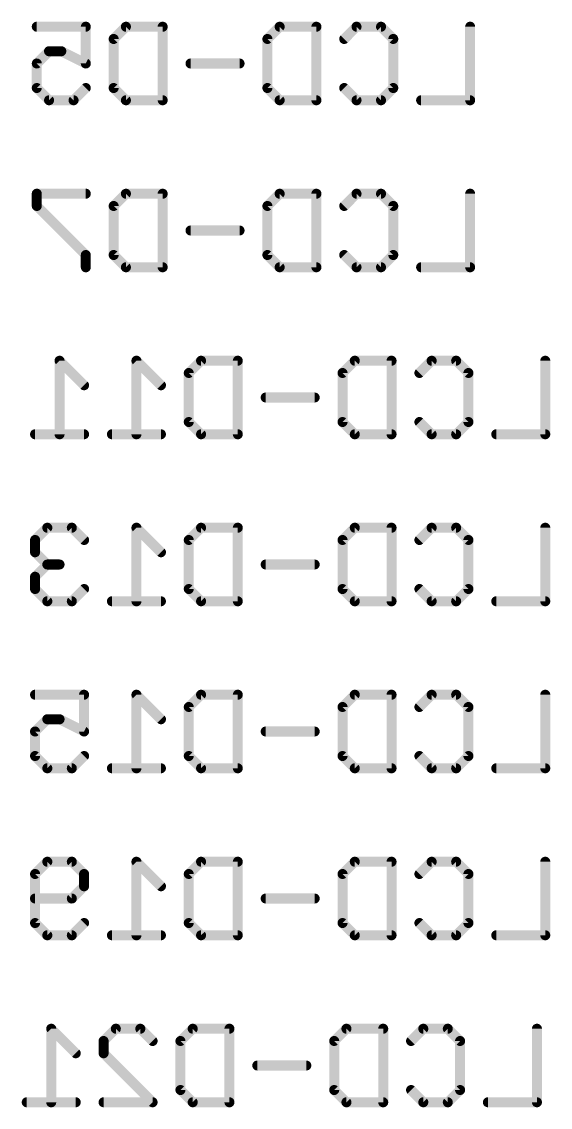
# Model space of a CAD drawing. Extents: x -84 to 55, y -33 to 162.
# Drawn here: x -11.54 to -3.5, y 94.18 to 110.69 of the extents above; entities that cross this region are included whole.
import ezdxf

# ---------------------------------------------------------------- set-up
doc = ezdxf.new("R2010")
doc.units = 0
doc.layers.add('22', color=6, linetype='CONTINUOUS')

msp = doc.modelspace()

# ---------------------------------------------------------------- linework, layer by layer
at = {"layer": '22', "const_width": 0.1524}
for points in [[(-11.3139, 110.6188), (-10.5682, 110.6188)], [(-10.5682, 110.6188), (-10.5682, 110.0595)], [(-10.1445, 110.4323), (-9.9581, 110.6188)], [(-9.9581, 110.6188), (-9.3988, 110.6188)], [(-9.3988, 110.6188), (-9.3988, 109.5002)], [(-7.8057, 110.4323), (-7.6193, 110.6188)], [(-7.6193, 110.6188), (-7.06, 110.6188)], [(-7.06, 110.6188), (-7.06, 109.5002)], [(-6.6363, 110.4323), (-6.4499, 110.6188)], [(-6.4499, 110.6188), (-6.077, 110.6188)], [(-6.077, 110.6188), (-5.8906, 110.4323)], [(-4.7212, 110.6188), (-4.7212, 109.5002)], [(-10.1445, 109.6866), (-10.1445, 110.4323)], [(-7.8057, 109.6866), (-7.8057, 110.4323)], [(-5.8906, 110.4323), (-5.8906, 109.6866)], [(-11.1275, 110.2459), (-11.3139, 110.0595)], [(-10.941, 110.2459), (-11.1275, 110.2459)], [(-10.5682, 110.0595), (-10.941, 110.2459)], [(-11.3139, 110.0595), (-11.3139, 109.6866)], [(-8.2294, 110.0595), (-8.9751, 110.0595)], [(-11.3139, 109.6866), (-11.1275, 109.5002)], [(-10.7546, 109.5002), (-10.5682, 109.6866)], [(-9.9581, 109.5002), (-10.1445, 109.6866)], [(-7.6193, 109.5002), (-7.8057, 109.6866)], [(-6.4499, 109.5002), (-6.6363, 109.6866)], [(-5.8906, 109.6866), (-6.077, 109.5002)], [(-11.1275, 109.5002), (-10.7546, 109.5002)], [(-9.3988, 109.5002), (-9.9581, 109.5002)], [(-7.06, 109.5002), (-7.6193, 109.5002)], [(-6.077, 109.5002), (-6.4499, 109.5002)], [(-4.7212, 109.5002), (-5.4669, 109.5002)], [(-10.5682, 108.0788), (-11.3139, 108.0788)], [(-11.3139, 108.0788), (-11.3139, 107.8923)], [(-10.1445, 107.8923), (-9.9581, 108.0788)], [(-9.9581, 108.0788), (-9.3988, 108.0788)], [(-9.3988, 108.0788), (-9.3988, 106.9602)], [(-7.8057, 107.8923), (-7.6193, 108.0788)], [(-7.6193, 108.0788), (-7.06, 108.0788)], [(-7.06, 108.0788), (-7.06, 106.9602)], [(-6.6363, 107.8923), (-6.4499, 108.0788)], [(-6.4499, 108.0788), (-6.077, 108.0788)], [(-6.077, 108.0788), (-5.8906, 107.8923)], [(-4.7212, 108.0788), (-4.7212, 106.9602)], [(-11.3139, 107.8923), (-10.5682, 107.1466)], [(-10.1445, 107.1466), (-10.1445, 107.8923)], [(-7.8057, 107.1466), (-7.8057, 107.8923)], [(-5.8906, 107.8923), (-5.8906, 107.1466)], [(-8.2294, 107.5195), (-8.9751, 107.5195)], [(-10.5682, 107.1466), (-10.5682, 106.9602)], [(-9.9581, 106.9602), (-10.1445, 107.1466)], [(-7.6193, 106.9602), (-7.8057, 107.1466)], [(-6.4499, 106.9602), (-6.6363, 107.1466)], [(-5.8906, 107.1466), (-6.077, 106.9602)], [(-9.3988, 106.9602), (-9.9581, 106.9602)], [(-7.06, 106.9602), (-7.6193, 106.9602)], [(-6.077, 106.9602), (-6.4499, 106.9602)], [(-4.7212, 106.9602), (-5.4669, 106.9602)], [(-10.5946, 105.1659), (-10.9674, 105.5388)], [(-10.9674, 105.5388), (-10.9674, 104.4202)], [(-9.4252, 105.1659), (-9.798, 105.5388)], [(-9.798, 105.5388), (-9.798, 104.4202)], [(-9.0015, 105.3523), (-8.8151, 105.5388)], [(-8.8151, 105.5388), (-8.2558, 105.5388)], [(-8.2558, 105.5388), (-8.2558, 104.4202)], [(-6.6627, 105.3523), (-6.4763, 105.5388)], [(-6.4763, 105.5388), (-5.917, 105.5388)], [(-5.917, 105.5388), (-5.917, 104.4202)], [(-5.4933, 105.3523), (-5.3069, 105.5388)], [(-5.3069, 105.5388), (-4.934, 105.5388)], [(-4.934, 105.5388), (-4.7476, 105.3523)], [(-3.5782, 105.5388), (-3.5782, 104.4202)], [(-9.0015, 104.6066), (-9.0015, 105.3523)], [(-6.6627, 104.6066), (-6.6627, 105.3523)], [(-4.7476, 105.3523), (-4.7476, 104.6066)], [(-7.0864, 104.9795), (-7.8321, 104.9795)], [(-8.8151, 104.4202), (-9.0015, 104.6066)], [(-6.4763, 104.4202), (-6.6627, 104.6066)], [(-5.3069, 104.4202), (-5.4933, 104.6066)], [(-4.7476, 104.6066), (-4.934, 104.4202)], [(-10.5946, 104.4202), (-11.3403, 104.4202)], [(-9.4252, 104.4202), (-10.1709, 104.4202)], [(-8.2558, 104.4202), (-8.8151, 104.4202)], [(-5.917, 104.4202), (-6.4763, 104.4202)], [(-4.934, 104.4202), (-5.3069, 104.4202)], [(-3.5782, 104.4202), (-4.3239, 104.4202)], [(-11.1539, 102.9988), (-11.3403, 102.8123)], [(-10.781, 102.9988), (-11.1539, 102.9988)], [(-10.5946, 102.8123), (-10.781, 102.9988)], [(-9.4252, 102.6259), (-9.798, 102.9988)], [(-9.798, 102.9988), (-9.798, 101.8802)], [(-9.0015, 102.8123), (-8.8151, 102.9988)], [(-8.8151, 102.9988), (-8.2558, 102.9988)], [(-8.2558, 102.9988), (-8.2558, 101.8802)], [(-6.6627, 102.8123), (-6.4763, 102.9988)], [(-6.4763, 102.9988), (-5.917, 102.9988)], [(-5.917, 102.9988), (-5.917, 101.8802)], [(-5.4933, 102.8123), (-5.3069, 102.9988)], [(-5.3069, 102.9988), (-4.934, 102.9988)], [(-4.934, 102.9988), (-4.7476, 102.8123)], [(-3.5782, 102.9988), (-3.5782, 101.8802)], [(-11.3403, 102.8123), (-11.3403, 102.6259)], [(-9.0015, 102.0666), (-9.0015, 102.8123)], [(-6.6627, 102.0666), (-6.6627, 102.8123)], [(-4.7476, 102.8123), (-4.7476, 102.0666)], [(-11.3403, 102.6259), (-11.1539, 102.4395)], [(-11.1539, 102.4395), (-11.3403, 102.2531)], [(-11.1539, 102.4395), (-10.9674, 102.4395)], [(-7.0864, 102.4395), (-7.8321, 102.4395)], [(-11.3403, 102.2531), (-11.3403, 102.0666)], [(-11.3403, 102.0666), (-11.1539, 101.8802)], [(-10.781, 101.8802), (-10.5946, 102.0666)], [(-8.8151, 101.8802), (-9.0015, 102.0666)], [(-6.4763, 101.8802), (-6.6627, 102.0666)], [(-5.3069, 101.8802), (-5.4933, 102.0666)], [(-4.7476, 102.0666), (-4.934, 101.8802)], [(-11.1539, 101.8802), (-10.781, 101.8802)], [(-9.4252, 101.8802), (-10.1709, 101.8802)], [(-8.2558, 101.8802), (-8.8151, 101.8802)], [(-5.917, 101.8802), (-6.4763, 101.8802)], [(-4.934, 101.8802), (-5.3069, 101.8802)], [(-3.5782, 101.8802), (-4.3239, 101.8802)], [(-11.3403, 100.4588), (-10.5946, 100.4588)], [(-10.5946, 100.4588), (-10.5946, 99.8995)], [(-9.4252, 100.0859), (-9.798, 100.4588)], [(-9.798, 100.4588), (-9.798, 99.3402)], [(-9.0015, 100.2723), (-8.8151, 100.4588)], [(-8.8151, 100.4588), (-8.2558, 100.4588)], [(-8.2558, 100.4588), (-8.2558, 99.3402)], [(-6.6627, 100.2723), (-6.4763, 100.4588)], [(-6.4763, 100.4588), (-5.917, 100.4588)], [(-5.917, 100.4588), (-5.917, 99.3402)], [(-5.4933, 100.2723), (-5.3069, 100.4588)], [(-5.3069, 100.4588), (-4.934, 100.4588)], [(-4.934, 100.4588), (-4.7476, 100.2723)], [(-3.5782, 100.4588), (-3.5782, 99.3402)], [(-9.0015, 99.5266), (-9.0015, 100.2723)], [(-6.6627, 99.5266), (-6.6627, 100.2723)], [(-4.7476, 100.2723), (-4.7476, 99.5266)], [(-11.1539, 100.0859), (-11.3403, 99.8995)], [(-10.9674, 100.0859), (-11.1539, 100.0859)], [(-10.5946, 99.8995), (-10.9674, 100.0859)], [(-11.3403, 99.8995), (-11.3403, 99.5266)], [(-7.0864, 99.8995), (-7.8321, 99.8995)], [(-11.3403, 99.5266), (-11.1539, 99.3402)], [(-10.781, 99.3402), (-10.5946, 99.5266)], [(-8.8151, 99.3402), (-9.0015, 99.5266)], [(-6.4763, 99.3402), (-6.6627, 99.5266)], [(-5.3069, 99.3402), (-5.4933, 99.5266)], [(-4.7476, 99.5266), (-4.934, 99.3402)], [(-11.1539, 99.3402), (-10.781, 99.3402)], [(-9.4252, 99.3402), (-10.1709, 99.3402)], [(-8.2558, 99.3402), (-8.8151, 99.3402)], [(-5.917, 99.3402), (-6.4763, 99.3402)], [(-4.934, 99.3402), (-5.3069, 99.3402)], [(-3.5782, 99.3402), (-4.3239, 99.3402)], [(-11.3403, 97.7323), (-11.1539, 97.9188)], [(-11.1539, 97.9188), (-10.781, 97.9188)], [(-10.781, 97.9188), (-10.5946, 97.7323)], [(-9.4252, 97.5459), (-9.798, 97.9188)], [(-9.798, 97.9188), (-9.798, 96.8002)], [(-9.0015, 97.7323), (-8.8151, 97.9188)], [(-8.8151, 97.9188), (-8.2558, 97.9188)], [(-8.2558, 97.9188), (-8.2558, 96.8002)], [(-6.6627, 97.7323), (-6.4763, 97.9188)], [(-6.4763, 97.9188), (-5.917, 97.9188)], [(-5.917, 97.9188), (-5.917, 96.8002)], [(-5.4933, 97.7323), (-5.3069, 97.9188)], [(-5.3069, 97.9188), (-4.934, 97.9188)], [(-4.934, 97.9188), (-4.7476, 97.7323)], [(-3.5782, 97.9188), (-3.5782, 96.8002)], [(-11.3403, 96.9866), (-11.3403, 97.7323)], [(-10.5946, 97.7323), (-10.5946, 97.5459)], [(-9.0015, 96.9866), (-9.0015, 97.7323)], [(-6.6627, 96.9866), (-6.6627, 97.7323)], [(-4.7476, 97.7323), (-4.7476, 96.9866)], [(-10.5946, 97.5459), (-10.781, 97.3595)], [(-10.781, 97.3595), (-11.3403, 97.3595)], [(-7.0864, 97.3595), (-7.8321, 97.3595)], [(-11.1539, 96.8002), (-11.3403, 96.9866)], [(-10.5946, 96.9866), (-10.781, 96.8002)], [(-8.8151, 96.8002), (-9.0015, 96.9866)], [(-6.4763, 96.8002), (-6.6627, 96.9866)], [(-5.3069, 96.8002), (-5.4933, 96.9866)], [(-4.7476, 96.9866), (-4.934, 96.8002)], [(-10.781, 96.8002), (-11.1539, 96.8002)], [(-9.4252, 96.8002), (-10.1709, 96.8002)], [(-8.2558, 96.8002), (-8.8151, 96.8002)], [(-5.917, 96.8002), (-6.4763, 96.8002)], [(-4.934, 96.8002), (-5.3069, 96.8002)], [(-3.5782, 96.8002), (-4.3239, 96.8002)], [(-10.7216, 95.0059), (-11.0944, 95.3788)], [(-11.0944, 95.3788), (-11.0944, 94.2602)], [(-10.2979, 95.1923), (-10.1115, 95.3788)], [(-10.1115, 95.3788), (-9.7386, 95.3788)], [(-9.7386, 95.3788), (-9.5522, 95.1923)], [(-9.1285, 95.1923), (-8.9421, 95.3788)], [(-8.9421, 95.3788), (-8.3828, 95.3788)], [(-8.3828, 95.3788), (-8.3828, 94.2602)], [(-6.7897, 95.1923), (-6.6033, 95.3788)], [(-6.6033, 95.3788), (-6.044, 95.3788)], [(-6.044, 95.3788), (-6.044, 94.2602)], [(-5.6203, 95.1923), (-5.4339, 95.3788)], [(-5.4339, 95.3788), (-5.061, 95.3788)], [(-5.061, 95.3788), (-4.8746, 95.1923)], [(-3.7052, 95.3788), (-3.7052, 94.2602)], [(-10.2979, 95.0059), (-10.2979, 95.1923)], [(-9.1285, 94.4466), (-9.1285, 95.1923)], [(-6.7897, 94.4466), (-6.7897, 95.1923)], [(-4.8746, 95.1923), (-4.8746, 94.4466)], [(-9.5522, 94.2602), (-10.2979, 95.0059)], [(-7.2134, 94.8195), (-7.9591, 94.8195)], [(-8.9421, 94.2602), (-9.1285, 94.4466)], [(-6.6033, 94.2602), (-6.7897, 94.4466)], [(-5.4339, 94.2602), (-5.6203, 94.4466)], [(-4.8746, 94.4466), (-5.061, 94.2602)], [(-10.7216, 94.2602), (-11.4673, 94.2602)], [(-10.2979, 94.2602), (-9.5522, 94.2602)], [(-8.3828, 94.2602), (-8.9421, 94.2602)], [(-6.044, 94.2602), (-6.6033, 94.2602)], [(-5.061, 94.2602), (-5.4339, 94.2602)], [(-3.7052, 94.2602), (-4.4509, 94.2602)]]:
    msp.add_lwpolyline(points, dxfattribs=at)
at = {"layer": '22', "const_width": 0.0762}
for points in [[(-11.3139, 110.6569, 1), (-11.3139, 110.5807)], [(-10.5301, 110.6188, 1), (-10.6063, 110.6188)], [(-10.5682, 110.5807, 1), (-10.5682, 110.6569)], [(-9.9581, 110.6569, 1), (-9.9581, 110.5807)], [(-9.9311, 110.5918, 1), (-9.985, 110.6457)], [(-9.3607, 110.6188, 1), (-9.4369, 110.6188)], [(-9.3988, 110.5807, 1), (-9.3988, 110.6569)], [(-7.6193, 110.6569, 1), (-7.6193, 110.5807)], [(-7.5923, 110.5918, 1), (-7.6462, 110.6457)], [(-7.0219, 110.6188, 1), (-7.0981, 110.6188)], [(-7.06, 110.5807, 1), (-7.06, 110.6569)], [(-6.4499, 110.6569, 1), (-6.4499, 110.5807)], [(-6.4229, 110.5918, 1), (-6.4768, 110.6457)], [(-6.0501, 110.6457, 1), (-6.104, 110.5918)], [(-6.077, 110.5807, 1), (-6.077, 110.6569)], [(-4.6831, 110.6188, 1), (-4.7593, 110.6188)], [(-10.1064, 110.4323, 1), (-10.1826, 110.4323)], [(-10.1714, 110.4593, 1), (-10.1176, 110.4054)], [(-7.7676, 110.4323, 1), (-7.8438, 110.4323)], [(-7.8326, 110.4593, 1), (-7.7788, 110.4054)], [(-6.6632, 110.4593, 1), (-6.6094, 110.4054)], [(-5.8525, 110.4323, 1), (-5.9287, 110.4323)], [(-5.9175, 110.4054, 1), (-5.8637, 110.4593)], [(-11.1275, 110.284, 1), (-11.1275, 110.2078)], [(-11.1005, 110.219, 1), (-11.1544, 110.2728)], [(-10.924, 110.28, 1), (-10.9581, 110.2118)], [(-10.941, 110.2078, 1), (-10.941, 110.284)], [(-11.2758, 110.0595, 1), (-11.352, 110.0595)], [(-10.5852, 110.0254, 1), (-10.5511, 110.0936)], [(-8.9751, 110.0976, 1), (-8.9751, 110.0214)], [(-8.2294, 110.0214, 1), (-8.2294, 110.0976)], [(-11.3408, 110.0864, 1), (-11.2869, 110.0325)], [(-10.6063, 110.0595, 1), (-10.5301, 110.0595)], [(-11.2869, 109.7136, 1), (-11.3408, 109.6597)], [(-11.352, 109.6866, 1), (-11.2758, 109.6866)], [(-10.5412, 109.6597, 1), (-10.5951, 109.7136)], [(-10.1176, 109.7136, 1), (-10.1714, 109.6597)], [(-10.1826, 109.6866, 1), (-10.1064, 109.6866)], [(-7.7788, 109.7136, 1), (-7.8326, 109.6597)], [(-7.8438, 109.6866, 1), (-7.7676, 109.6866)], [(-6.6094, 109.7136, 1), (-6.6632, 109.6597)], [(-5.9287, 109.6866, 1), (-5.8525, 109.6866)], [(-5.8637, 109.6597, 1), (-5.9175, 109.7136)], [(-11.1275, 109.5383, 1), (-11.1275, 109.4621)], [(-11.1544, 109.4733, 1), (-11.1005, 109.5271)], [(-10.7816, 109.5271, 1), (-10.7277, 109.4733)], [(-10.7546, 109.4621, 1), (-10.7546, 109.5383)], [(-9.9581, 109.5383, 1), (-9.9581, 109.4621)], [(-9.985, 109.4733, 1), (-9.9311, 109.5271)], [(-9.4369, 109.5002, 1), (-9.3607, 109.5002)], [(-9.3988, 109.4621, 1), (-9.3988, 109.5383)], [(-7.6193, 109.5383, 1), (-7.6193, 109.4621)], [(-7.6462, 109.4733, 1), (-7.5923, 109.5271)], [(-7.0981, 109.5002, 1), (-7.0219, 109.5002)], [(-7.06, 109.4621, 1), (-7.06, 109.5383)], [(-6.4499, 109.5383, 1), (-6.4499, 109.4621)], [(-6.4768, 109.4733, 1), (-6.4229, 109.5271)], [(-6.104, 109.5271, 1), (-6.0501, 109.4733)], [(-6.077, 109.4621, 1), (-6.077, 109.5383)], [(-5.4669, 109.5383, 1), (-5.4669, 109.4621)], [(-4.7593, 109.5002, 1), (-4.6831, 109.5002)], [(-4.7212, 109.4621, 1), (-4.7212, 109.5383)], [(-11.3139, 108.1169, 1), (-11.3139, 108.0407)], [(-11.2758, 108.0788, 1), (-11.352, 108.0788)], [(-10.5682, 108.0407, 1), (-10.5682, 108.1169)], [(-9.9581, 108.1169, 1), (-9.9581, 108.0407)], [(-9.9311, 108.0518, 1), (-9.985, 108.1057)], [(-9.3607, 108.0788, 1), (-9.4369, 108.0788)], [(-9.3988, 108.0407, 1), (-9.3988, 108.1169)], [(-7.6193, 108.1169, 1), (-7.6193, 108.0407)], [(-7.5923, 108.0518, 1), (-7.6462, 108.1057)], [(-7.0219, 108.0788, 1), (-7.0981, 108.0788)], [(-7.06, 108.0407, 1), (-7.06, 108.1169)], [(-6.4499, 108.1169, 1), (-6.4499, 108.0407)], [(-6.4229, 108.0518, 1), (-6.4768, 108.1057)], [(-6.0501, 108.1057, 1), (-6.104, 108.0518)], [(-6.077, 108.0407, 1), (-6.077, 108.1169)], [(-4.6831, 108.0788, 1), (-4.7593, 108.0788)], [(-11.2869, 107.9193, 1), (-11.3408, 107.8654)], [(-11.352, 107.8923, 1), (-11.2758, 107.8923)], [(-10.1064, 107.8923, 1), (-10.1826, 107.8923)], [(-10.1714, 107.9193, 1), (-10.1176, 107.8654)], [(-7.7676, 107.8923, 1), (-7.8438, 107.8923)], [(-7.8326, 107.9193, 1), (-7.7788, 107.8654)], [(-6.6632, 107.9193, 1), (-6.6094, 107.8654)], [(-5.8525, 107.8923, 1), (-5.9287, 107.8923)], [(-5.9175, 107.8654, 1), (-5.8637, 107.9193)], [(-8.9751, 107.5576, 1), (-8.9751, 107.4814)], [(-8.2294, 107.4814, 1), (-8.2294, 107.5576)], [(-10.5301, 107.1466, 1), (-10.6063, 107.1466)], [(-10.5951, 107.1197, 1), (-10.5412, 107.1736)], [(-10.1176, 107.1736, 1), (-10.1714, 107.1197)], [(-10.1826, 107.1466, 1), (-10.1064, 107.1466)], [(-7.7788, 107.1736, 1), (-7.8326, 107.1197)], [(-7.8438, 107.1466, 1), (-7.7676, 107.1466)], [(-6.6094, 107.1736, 1), (-6.6632, 107.1197)], [(-5.9287, 107.1466, 1), (-5.8525, 107.1466)], [(-5.8637, 107.1197, 1), (-5.9175, 107.1736)], [(-10.6063, 106.9602, 1), (-10.5301, 106.9602)], [(-9.9581, 106.9983, 1), (-9.9581, 106.9221)], [(-9.985, 106.9333, 1), (-9.9311, 106.9871)], [(-9.4369, 106.9602, 1), (-9.3607, 106.9602)], [(-9.3988, 106.9221, 1), (-9.3988, 106.9983)], [(-7.6193, 106.9983, 1), (-7.6193, 106.9221)], [(-7.6462, 106.9333, 1), (-7.5923, 106.9871)], [(-7.0981, 106.9602, 1), (-7.0219, 106.9602)], [(-7.06, 106.9221, 1), (-7.06, 106.9983)], [(-6.4499, 106.9983, 1), (-6.4499, 106.9221)], [(-6.4768, 106.9333, 1), (-6.4229, 106.9871)], [(-6.104, 106.9871, 1), (-6.0501, 106.9333)], [(-6.077, 106.9221, 1), (-6.077, 106.9983)], [(-5.4669, 106.9983, 1), (-5.4669, 106.9221)], [(-4.7593, 106.9602, 1), (-4.6831, 106.9602)], [(-4.7212, 106.9221, 1), (-4.7212, 106.9983)], [(-10.9405, 105.5657, 1), (-10.9944, 105.5118)], [(-10.9293, 105.5388, 1), (-11.0055, 105.5388)], [(-9.7711, 105.5657, 1), (-9.825, 105.5118)], [(-9.7599, 105.5388, 1), (-9.8361, 105.5388)], [(-8.8151, 105.5769, 1), (-8.8151, 105.5007)], [(-8.7881, 105.5118, 1), (-8.842, 105.5657)], [(-8.2177, 105.5388, 1), (-8.2939, 105.5388)], [(-8.2558, 105.5007, 1), (-8.2558, 105.5769)], [(-6.4763, 105.5769, 1), (-6.4763, 105.5007)], [(-6.4493, 105.5118, 1), (-6.5032, 105.5657)], [(-5.8789, 105.5388, 1), (-5.9551, 105.5388)], [(-5.917, 105.5007, 1), (-5.917, 105.5769)], [(-5.3069, 105.5769, 1), (-5.3069, 105.5007)], [(-5.2799, 105.5118, 1), (-5.3338, 105.5657)], [(-4.9071, 105.5657, 1), (-4.961, 105.5118)], [(-4.934, 105.5007, 1), (-4.934, 105.5769)], [(-3.5401, 105.5388, 1), (-3.6163, 105.5388)], [(-8.9634, 105.3523, 1), (-9.0396, 105.3523)], [(-9.0284, 105.3793, 1), (-8.9746, 105.3254)], [(-6.6246, 105.3523, 1), (-6.7008, 105.3523)], [(-6.6896, 105.3793, 1), (-6.6358, 105.3254)], [(-5.5202, 105.3793, 1), (-5.4664, 105.3254)], [(-4.7095, 105.3523, 1), (-4.7857, 105.3523)], [(-4.7745, 105.3254, 1), (-4.7207, 105.3793)], [(-10.6215, 105.139, 1), (-10.5676, 105.1928)], [(-9.4521, 105.139, 1), (-9.3982, 105.1928)], [(-7.8321, 105.0176, 1), (-7.8321, 104.9414)], [(-7.0864, 104.9414, 1), (-7.0864, 105.0176)], [(-8.9746, 104.6336, 1), (-9.0284, 104.5797)], [(-6.6358, 104.6336, 1), (-6.6896, 104.5797)], [(-5.4664, 104.6336, 1), (-5.5202, 104.5797)], [(-4.7207, 104.5797, 1), (-4.7745, 104.6336)], [(-9.0396, 104.6066, 1), (-8.9634, 104.6066)], [(-6.7008, 104.6066, 1), (-6.6246, 104.6066)], [(-4.7857, 104.6066, 1), (-4.7095, 104.6066)], [(-11.3403, 104.4583, 1), (-11.3403, 104.3821)], [(-11.0055, 104.4202, 1), (-10.9293, 104.4202)], [(-10.5946, 104.3821, 1), (-10.5946, 104.4583)], [(-10.1709, 104.4583, 1), (-10.1709, 104.3821)], [(-9.8361, 104.4202, 1), (-9.7599, 104.4202)], [(-9.4252, 104.3821, 1), (-9.4252, 104.4583)], [(-8.8151, 104.4583, 1), (-8.8151, 104.3821)], [(-8.842, 104.3933, 1), (-8.7881, 104.4471)], [(-8.2939, 104.4202, 1), (-8.2177, 104.4202)], [(-8.2558, 104.3821, 1), (-8.2558, 104.4583)], [(-6.4763, 104.4583, 1), (-6.4763, 104.3821)], [(-6.5032, 104.3933, 1), (-6.4493, 104.4471)], [(-5.9551, 104.4202, 1), (-5.8789, 104.4202)], [(-5.917, 104.3821, 1), (-5.917, 104.4583)], [(-5.3069, 104.4583, 1), (-5.3069, 104.3821)], [(-5.3338, 104.3933, 1), (-5.2799, 104.4471)], [(-4.961, 104.4471, 1), (-4.9071, 104.3933)], [(-4.934, 104.3821, 1), (-4.934, 104.4583)], [(-4.3239, 104.4583, 1), (-4.3239, 104.3821)], [(-3.6163, 104.4202, 1), (-3.5401, 104.4202)], [(-3.5782, 104.3821, 1), (-3.5782, 104.4583)], [(-11.1539, 103.0369, 1), (-11.1539, 102.9607)], [(-11.1269, 102.9718, 1), (-11.1808, 103.0257)], [(-10.7541, 103.0257, 1), (-10.8079, 102.9718)], [(-10.781, 102.9607, 1), (-10.781, 103.0369)], [(-9.7711, 103.0257, 1), (-9.825, 102.9718)], [(-9.7599, 102.9988, 1), (-9.8361, 102.9988)], [(-8.8151, 103.0369, 1), (-8.8151, 102.9607)], [(-8.7881, 102.9718, 1), (-8.842, 103.0257)], [(-8.2177, 102.9988, 1), (-8.2939, 102.9988)], [(-8.2558, 102.9607, 1), (-8.2558, 103.0369)], [(-6.4763, 103.0369, 1), (-6.4763, 102.9607)], [(-6.4493, 102.9718, 1), (-6.5032, 103.0257)], [(-5.8789, 102.9988, 1), (-5.9551, 102.9988)], [(-5.917, 102.9607, 1), (-5.917, 103.0369)], [(-5.3069, 103.0369, 1), (-5.3069, 102.9607)], [(-5.2799, 102.9718, 1), (-5.3338, 103.0257)], [(-4.9071, 103.0257, 1), (-4.961, 102.9718)], [(-4.934, 102.9607, 1), (-4.934, 103.0369)], [(-3.5401, 102.9988, 1), (-3.6163, 102.9988)], [(-11.3022, 102.8123, 1), (-11.3784, 102.8123)], [(-11.3672, 102.8393, 1), (-11.3133, 102.7854)], [(-10.6215, 102.7854, 1), (-10.5676, 102.8393)], [(-8.9634, 102.8123, 1), (-9.0396, 102.8123)], [(-9.0284, 102.8393, 1), (-8.9746, 102.7854)], [(-6.6246, 102.8123, 1), (-6.7008, 102.8123)], [(-6.6896, 102.8393, 1), (-6.6358, 102.7854)], [(-5.5202, 102.8393, 1), (-5.4664, 102.7854)], [(-4.7095, 102.8123, 1), (-4.7857, 102.8123)], [(-4.7745, 102.7854, 1), (-4.7207, 102.8393)], [(-11.3133, 102.6528, 1), (-11.3672, 102.599)], [(-11.3784, 102.6259, 1), (-11.3022, 102.6259)], [(-9.4521, 102.599, 1), (-9.3982, 102.6528)], [(-11.1539, 102.4776, 1), (-11.1539, 102.4014)], [(-11.1269, 102.4125, 1), (-11.1808, 102.4664)], [(-11.1808, 102.4125, 1), (-11.1269, 102.4664)], [(-10.9674, 102.4014, 1), (-10.9674, 102.4776)], [(-7.8321, 102.4776, 1), (-7.8321, 102.4014)], [(-7.0864, 102.4014, 1), (-7.0864, 102.4776)], [(-11.3022, 102.2531, 1), (-11.3784, 102.2531)], [(-11.3672, 102.28, 1), (-11.3133, 102.2261)], [(-11.3133, 102.0936, 1), (-11.3672, 102.0397)], [(-11.3784, 102.0666, 1), (-11.3022, 102.0666)], [(-10.5676, 102.0397, 1), (-10.6215, 102.0936)], [(-8.9746, 102.0936, 1), (-9.0284, 102.0397)], [(-9.0396, 102.0666, 1), (-8.9634, 102.0666)], [(-6.6358, 102.0936, 1), (-6.6896, 102.0397)], [(-6.7008, 102.0666, 1), (-6.6246, 102.0666)], [(-5.4664, 102.0936, 1), (-5.5202, 102.0397)], [(-4.7857, 102.0666, 1), (-4.7095, 102.0666)], [(-4.7207, 102.0397, 1), (-4.7745, 102.0936)], [(-11.1539, 101.9183, 1), (-11.1539, 101.8421)], [(-11.1808, 101.8533, 1), (-11.1269, 101.9071)], [(-10.8079, 101.9071, 1), (-10.7541, 101.8533)], [(-10.781, 101.8421, 1), (-10.781, 101.9183)], [(-10.1709, 101.9183, 1), (-10.1709, 101.8421)], [(-9.8361, 101.8802, 1), (-9.7599, 101.8802)], [(-9.4252, 101.8421, 1), (-9.4252, 101.9183)], [(-8.8151, 101.9183, 1), (-8.8151, 101.8421)], [(-8.842, 101.8533, 1), (-8.7881, 101.9071)], [(-8.2939, 101.8802, 1), (-8.2177, 101.8802)], [(-8.2558, 101.8421, 1), (-8.2558, 101.9183)], [(-6.4763, 101.9183, 1), (-6.4763, 101.8421)], [(-6.5032, 101.8533, 1), (-6.4493, 101.9071)], [(-5.9551, 101.8802, 1), (-5.8789, 101.8802)], [(-5.917, 101.8421, 1), (-5.917, 101.9183)], [(-5.3069, 101.9183, 1), (-5.3069, 101.8421)], [(-5.3338, 101.8533, 1), (-5.2799, 101.9071)], [(-4.961, 101.9071, 1), (-4.9071, 101.8533)], [(-4.934, 101.8421, 1), (-4.934, 101.9183)], [(-4.3239, 101.9183, 1), (-4.3239, 101.8421)], [(-3.6163, 101.8802, 1), (-3.5401, 101.8802)], [(-3.5782, 101.8421, 1), (-3.5782, 101.9183)], [(-11.3403, 100.4969, 1), (-11.3403, 100.4207)], [(-10.5565, 100.4588, 1), (-10.6327, 100.4588)], [(-10.5946, 100.4207, 1), (-10.5946, 100.4969)], [(-9.7711, 100.4857, 1), (-9.825, 100.4318)], [(-9.7599, 100.4588, 1), (-9.8361, 100.4588)], [(-8.8151, 100.4969, 1), (-8.8151, 100.4207)], [(-8.7881, 100.4318, 1), (-8.842, 100.4857)], [(-8.2177, 100.4588, 1), (-8.2939, 100.4588)], [(-8.2558, 100.4207, 1), (-8.2558, 100.4969)], [(-6.4763, 100.4969, 1), (-6.4763, 100.4207)], [(-6.4493, 100.4318, 1), (-6.5032, 100.4857)], [(-5.8789, 100.4588, 1), (-5.9551, 100.4588)], [(-5.917, 100.4207, 1), (-5.917, 100.4969)], [(-5.3069, 100.4969, 1), (-5.3069, 100.4207)], [(-5.2799, 100.4318, 1), (-5.3338, 100.4857)], [(-4.9071, 100.4857, 1), (-4.961, 100.4318)], [(-4.934, 100.4207, 1), (-4.934, 100.4969)], [(-3.5401, 100.4588, 1), (-3.6163, 100.4588)], [(-8.9634, 100.2723, 1), (-9.0396, 100.2723)], [(-9.0284, 100.2993, 1), (-8.9746, 100.2454)], [(-6.6246, 100.2723, 1), (-6.7008, 100.2723)], [(-6.6896, 100.2993, 1), (-6.6358, 100.2454)], [(-5.5202, 100.2993, 1), (-5.4664, 100.2454)], [(-4.7095, 100.2723, 1), (-4.7857, 100.2723)], [(-4.7745, 100.2454, 1), (-4.7207, 100.2993)], [(-11.1539, 100.124, 1), (-11.1539, 100.0478)], [(-11.1269, 100.059, 1), (-11.1808, 100.1128)], [(-10.9504, 100.12, 1), (-10.9845, 100.0518)], [(-10.9674, 100.0478, 1), (-10.9674, 100.124)], [(-9.4521, 100.059, 1), (-9.3982, 100.1128)], [(-11.3022, 99.8995, 1), (-11.3784, 99.8995)], [(-11.3672, 99.9264, 1), (-11.3133, 99.8725)], [(-10.6327, 99.8995, 1), (-10.5565, 99.8995)], [(-10.6116, 99.8654, 1), (-10.5775, 99.9336)], [(-7.8321, 99.9376, 1), (-7.8321, 99.8614)], [(-7.0864, 99.8614, 1), (-7.0864, 99.9376)], [(-11.3133, 99.5536, 1), (-11.3672, 99.4997)], [(-11.3784, 99.5266, 1), (-11.3022, 99.5266)], [(-10.5676, 99.4997, 1), (-10.6215, 99.5536)], [(-8.9746, 99.5536, 1), (-9.0284, 99.4997)], [(-9.0396, 99.5266, 1), (-8.9634, 99.5266)], [(-6.6358, 99.5536, 1), (-6.6896, 99.4997)], [(-6.7008, 99.5266, 1), (-6.6246, 99.5266)], [(-5.4664, 99.5536, 1), (-5.5202, 99.4997)], [(-4.7857, 99.5266, 1), (-4.7095, 99.5266)], [(-4.7207, 99.4997, 1), (-4.7745, 99.5536)], [(-11.1539, 99.3783, 1), (-11.1539, 99.3021)], [(-11.1808, 99.3133, 1), (-11.1269, 99.3671)], [(-10.8079, 99.3671, 1), (-10.7541, 99.3133)], [(-10.781, 99.3021, 1), (-10.781, 99.3783)], [(-10.1709, 99.3783, 1), (-10.1709, 99.3021)], [(-9.4252, 99.3021, 1), (-9.4252, 99.3783)], [(-8.8151, 99.3783, 1), (-8.8151, 99.3021)], [(-8.842, 99.3133, 1), (-8.7881, 99.3671)], [(-8.2558, 99.3021, 1), (-8.2558, 99.3783)], [(-6.4763, 99.3783, 1), (-6.4763, 99.3021)], [(-6.5032, 99.3133, 1), (-6.4493, 99.3671)], [(-5.917, 99.3021, 1), (-5.917, 99.3783)], [(-5.3069, 99.3783, 1), (-5.3069, 99.3021)], [(-5.3338, 99.3133, 1), (-5.2799, 99.3671)], [(-4.961, 99.3671, 1), (-4.9071, 99.3133)], [(-4.934, 99.3021, 1), (-4.934, 99.3783)], [(-4.3239, 99.3783, 1), (-4.3239, 99.3021)], [(-3.5782, 99.3021, 1), (-3.5782, 99.3783)], [(-9.8361, 99.3402, 1), (-9.7599, 99.3402)], [(-8.2939, 99.3402, 1), (-8.2177, 99.3402)], [(-5.9551, 99.3402, 1), (-5.8789, 99.3402)], [(-3.6163, 99.3402, 1), (-3.5401, 99.3402)], [(-11.1539, 97.9569, 1), (-11.1539, 97.8807)], [(-11.1269, 97.8918, 1), (-11.1808, 97.9457)], [(-10.7541, 97.9457, 1), (-10.8079, 97.8918)], [(-10.781, 97.8807, 1), (-10.781, 97.9569)], [(-9.7711, 97.9457, 1), (-9.825, 97.8918)], [(-9.7599, 97.9188, 1), (-9.8361, 97.9188)], [(-8.8151, 97.9569, 1), (-8.8151, 97.8807)], [(-8.7881, 97.8918, 1), (-8.842, 97.9457)], [(-8.2177, 97.9188, 1), (-8.2939, 97.9188)], [(-8.2558, 97.8807, 1), (-8.2558, 97.9569)], [(-6.4763, 97.9569, 1), (-6.4763, 97.8807)], [(-6.4493, 97.8918, 1), (-6.5032, 97.9457)], [(-5.8789, 97.9188, 1), (-5.9551, 97.9188)], [(-5.917, 97.8807, 1), (-5.917, 97.9569)], [(-5.3069, 97.9569, 1), (-5.3069, 97.8807)], [(-5.2799, 97.8918, 1), (-5.3338, 97.9457)], [(-4.9071, 97.9457, 1), (-4.961, 97.8918)], [(-4.934, 97.8807, 1), (-4.934, 97.9569)], [(-3.5401, 97.9188, 1), (-3.6163, 97.9188)], [(-11.3022, 97.7323, 1), (-11.3784, 97.7323)], [(-11.3672, 97.7593, 1), (-11.3133, 97.7054)], [(-10.5565, 97.7323, 1), (-10.6327, 97.7323)], [(-10.6215, 97.7054, 1), (-10.5676, 97.7593)], [(-8.9634, 97.7323, 1), (-9.0396, 97.7323)], [(-9.0284, 97.7593, 1), (-8.9746, 97.7054)], [(-6.6246, 97.7323, 1), (-6.7008, 97.7323)], [(-6.6896, 97.7593, 1), (-6.6358, 97.7054)], [(-5.5202, 97.7593, 1), (-5.4664, 97.7054)], [(-4.7095, 97.7323, 1), (-4.7857, 97.7323)], [(-4.7745, 97.7054, 1), (-4.7207, 97.7593)], [(-10.6327, 97.5459, 1), (-10.5565, 97.5459)], [(-10.5676, 97.519, 1), (-10.6215, 97.5728)], [(-9.4521, 97.519, 1), (-9.3982, 97.5728)], [(-11.3403, 97.3976, 1), (-11.3403, 97.3214)], [(-10.8079, 97.3864, 1), (-10.7541, 97.3325)], [(-10.781, 97.3214, 1), (-10.781, 97.3976)], [(-7.8321, 97.3976, 1), (-7.8321, 97.3214)], [(-7.0864, 97.3214, 1), (-7.0864, 97.3976)], [(-11.3133, 97.0136, 1), (-11.3672, 96.9597)], [(-11.3784, 96.9866, 1), (-11.3022, 96.9866)], [(-10.5676, 96.9597, 1), (-10.6215, 97.0136)], [(-8.9746, 97.0136, 1), (-9.0284, 96.9597)], [(-9.0396, 96.9866, 1), (-8.9634, 96.9866)], [(-6.6358, 97.0136, 1), (-6.6896, 96.9597)], [(-6.7008, 96.9866, 1), (-6.6246, 96.9866)], [(-5.4664, 97.0136, 1), (-5.5202, 96.9597)], [(-4.7857, 96.9866, 1), (-4.7095, 96.9866)], [(-4.7207, 96.9597, 1), (-4.7745, 97.0136)], [(-11.1539, 96.8383, 1), (-11.1539, 96.7621)], [(-11.1808, 96.7733, 1), (-11.1269, 96.8271)], [(-10.8079, 96.8271, 1), (-10.7541, 96.7733)], [(-10.781, 96.7621, 1), (-10.781, 96.8383)], [(-10.1709, 96.8383, 1), (-10.1709, 96.7621)], [(-9.8361, 96.8002, 1), (-9.7599, 96.8002)], [(-9.4252, 96.7621, 1), (-9.4252, 96.8383)], [(-8.8151, 96.8383, 1), (-8.8151, 96.7621)], [(-8.842, 96.7733, 1), (-8.7881, 96.8271)], [(-8.2939, 96.8002, 1), (-8.2177, 96.8002)], [(-8.2558, 96.7621, 1), (-8.2558, 96.8383)], [(-6.4763, 96.8383, 1), (-6.4763, 96.7621)], [(-6.5032, 96.7733, 1), (-6.4493, 96.8271)], [(-5.9551, 96.8002, 1), (-5.8789, 96.8002)], [(-5.917, 96.7621, 1), (-5.917, 96.8383)], [(-5.3069, 96.8383, 1), (-5.3069, 96.7621)], [(-5.3338, 96.7733, 1), (-5.2799, 96.8271)], [(-4.961, 96.8271, 1), (-4.9071, 96.7733)], [(-4.934, 96.7621, 1), (-4.934, 96.8383)], [(-4.3239, 96.8383, 1), (-4.3239, 96.7621)], [(-3.6163, 96.8002, 1), (-3.5401, 96.8002)], [(-3.5782, 96.7621, 1), (-3.5782, 96.8383)], [(-11.0675, 95.4057, 1), (-11.1214, 95.3518)], [(-11.0563, 95.3788, 1), (-11.1325, 95.3788)], [(-10.1115, 95.4169, 1), (-10.1115, 95.3407)], [(-10.0845, 95.3518, 1), (-10.1384, 95.4057)], [(-9.7117, 95.4057, 1), (-9.7656, 95.3518)], [(-9.7386, 95.3407, 1), (-9.7386, 95.4169)], [(-8.9421, 95.4169, 1), (-8.9421, 95.3407)], [(-8.9151, 95.3518, 1), (-8.969, 95.4057)], [(-8.3447, 95.3788, 1), (-8.4209, 95.3788)], [(-8.3828, 95.3407, 1), (-8.3828, 95.4169)], [(-6.6033, 95.4169, 1), (-6.6033, 95.3407)], [(-6.5763, 95.3518, 1), (-6.6302, 95.4057)], [(-6.0059, 95.3788, 1), (-6.0821, 95.3788)], [(-6.044, 95.3407, 1), (-6.044, 95.4169)], [(-5.4339, 95.4169, 1), (-5.4339, 95.3407)], [(-5.4069, 95.3518, 1), (-5.4608, 95.4057)], [(-5.0341, 95.4057, 1), (-5.088, 95.3518)], [(-5.061, 95.3407, 1), (-5.061, 95.4169)], [(-3.6671, 95.3788, 1), (-3.7433, 95.3788)], [(-10.2598, 95.1923, 1), (-10.336, 95.1923)], [(-9.0904, 95.1923, 1), (-9.1666, 95.1923)], [(-6.7516, 95.1923, 1), (-6.8278, 95.1923)], [(-4.8365, 95.1923, 1), (-4.9127, 95.1923)], [(-10.3248, 95.2193, 1), (-10.2709, 95.1654)], [(-9.5791, 95.1654, 1), (-9.5252, 95.2193)], [(-9.1554, 95.2193, 1), (-9.1016, 95.1654)], [(-6.8166, 95.2193, 1), (-6.7628, 95.1654)], [(-5.6472, 95.2193, 1), (-5.5934, 95.1654)], [(-4.9015, 95.1654, 1), (-4.8477, 95.2193)], [(-10.7485, 94.979, 1), (-10.6946, 95.0328)], [(-10.336, 95.0059, 1), (-10.2598, 95.0059)], [(-10.2709, 95.0328, 1), (-10.3248, 94.979)], [(-7.9591, 94.8576, 1), (-7.9591, 94.7814)], [(-7.2134, 94.7814, 1), (-7.2134, 94.8576)], [(-9.1016, 94.4736, 1), (-9.1554, 94.4197)], [(-9.1666, 94.4466, 1), (-9.0904, 94.4466)], [(-6.7628, 94.4736, 1), (-6.8166, 94.4197)], [(-6.8278, 94.4466, 1), (-6.7516, 94.4466)], [(-5.5934, 94.4736, 1), (-5.6472, 94.4197)], [(-4.9127, 94.4466, 1), (-4.8365, 94.4466)], [(-4.8477, 94.4197, 1), (-4.9015, 94.4736)], [(-11.4673, 94.2983, 1), (-11.4673, 94.2221)], [(-11.1325, 94.2602, 1), (-11.0563, 94.2602)], [(-10.7216, 94.2221, 1), (-10.7216, 94.2983)], [(-10.2979, 94.2983, 1), (-10.2979, 94.2221)], [(-9.5791, 94.2333, 1), (-9.5252, 94.2871)], [(-9.5522, 94.2221, 1), (-9.5522, 94.2983)], [(-8.9421, 94.2983, 1), (-8.9421, 94.2221)], [(-8.969, 94.2333, 1), (-8.9151, 94.2871)], [(-8.4209, 94.2602, 1), (-8.3447, 94.2602)], [(-8.3828, 94.2221, 1), (-8.3828, 94.2983)], [(-6.6033, 94.2983, 1), (-6.6033, 94.2221)], [(-6.6302, 94.2333, 1), (-6.5763, 94.2871)], [(-6.0821, 94.2602, 1), (-6.0059, 94.2602)], [(-6.044, 94.2221, 1), (-6.044, 94.2983)], [(-5.4339, 94.2983, 1), (-5.4339, 94.2221)], [(-5.4608, 94.2333, 1), (-5.4069, 94.2871)], [(-5.088, 94.2871, 1), (-5.0341, 94.2333)], [(-5.061, 94.2221, 1), (-5.061, 94.2983)], [(-4.4509, 94.2983, 1), (-4.4509, 94.2221)], [(-3.7433, 94.2602, 1), (-3.6671, 94.2602)], [(-3.7052, 94.2221, 1), (-3.7052, 94.2983)]]:
    msp.add_lwpolyline(points, format="xyb", dxfattribs=at)

doc.saveas('drawing.dxf')
